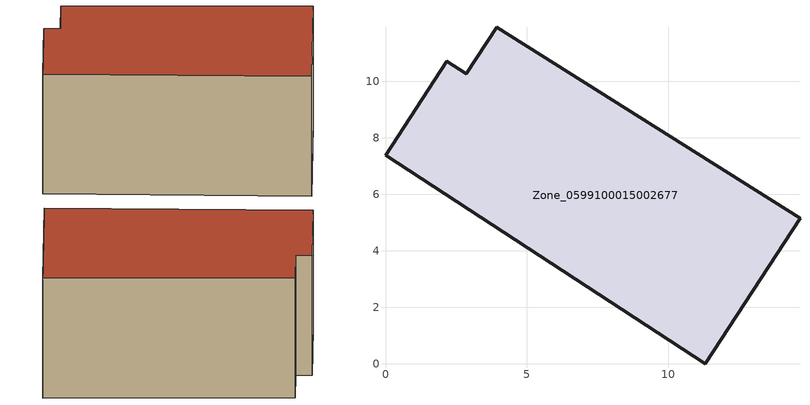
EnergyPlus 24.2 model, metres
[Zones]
Zone_0599100015002677
 floor ground (C_G): 11.32,0 0,7.39 2.16,10.71 2.86,10.26 3.94,11.92 14.67,5.16 z0.73
 wall outside (C_F): 11.32,0 14.67,5.16 3.94,11.92 2.86,10.26 2.16,10.71 0,7.39 11.32,0 z0.73:8.1
 roof outside (C_R): 0,7.39 11.32,0 14.67,5.16 3.94,11.92 2.86,10.26 2.16,10.71 z8.1
[BUILDING]
Pand.0599100015002677: North Axis=0; Terrain=City; Loads Convergence Tolerance Value=0.04; Temperature Convergence Tolerance Value=0.4; Solar Distribution=FullExterior; Maximum Number of Warmup Days=25; Minimum Number of Warmup Days=1
[Site:Location]
Rotterdam.The.Hague.AP_ZH_NLD Design_Conditions: Latitude=51.96; Longitude=4.45; Time Zone=1; Elevation=-4.5
[SITE:GROUNDTEMPERATURE:BUILDINGSURFACE]
18, 18, 18, 18, 18, 18, 18, 18, 18, 18, 18, 18
[MATERIAL] Thermal Absorptance=0.9; Solar Absorptance=0.7; Visible Absorptance=0.7
Name | Roughness | Thickness | Conductivity | Density | Specific Heat
G.TI.1965-1974 | MediumSmooth | 0.15 | 0.882353 | 540 | 1210
F.TI.1965-1974 | Rough | 0.3 | 0.697674 | 1920 | 840
R.TI.1965-1974 | MediumRough | 0.2 | 0.232558 | 1500 | 1000
[CONSTRUCTION]
C_G: G.TI.1965-1974
C_F: F.TI.1965-1974
C_R: R.TI.1965-1974
[ZONE]
Zone_0599100015002677: Type=1; Multiplier=1; Ceiling Height=Autocalculate; Volume=Autocalculate; Floor Area=autocalculate; Part of Total Floor Area=Yes
[ZONEINFILTRATION:DESIGNFLOWRATE]
Infil_Zone_0599100015002677: Zone or ZoneList or Space or SpaceList=Zone_0599100015002677; Schedule=AlwaysOn; Design Flow Rate Calculation Method=Flow/Area; Flow Rate per Floor Area=0.003; Constant Term Coefficient=1; Temperature Term Coefficient=0; Velocity Term Coefficient=0; Velocity Squared Term Coefficient=0
[HVACTEMPLATE:ZONE:IDEALLOADSAIRSYSTEM]
Zone_0599100015002677: Maximum Heating Supply Air Temperature=50; Minimum Cooling Supply Air Temperature=13; Maximum Heating Supply Air Humidity Ratio=0.0156; Minimum Cooling Supply Air Humidity Ratio=0.0077; Heating Limit=NoLimit; Cooling Limit=NoLimit; Dehumidification Control Type=ConstantSensibleHeatRatio; Cooling Sensible Heat Ratio=0.7; Dehumidification Setpoint=60; Humidification Control Type=None; Humidification Setpoint=30; Outdoor Air Method=None; Outdoor Air Flow Rate per Person=0.00944; Outdoor Air Flow Rate per Zone Floor Area=0; Outdoor Air Flow Rate per Zone=0; Demand Controlled Ventilation Type=None; Outdoor Air Economizer Type=NoEconomizer; Heat Recovery Type=None; Sensible Heat Recovery Effectiveness=0.7; Latent Heat Recovery Effectiveness=0.65
[ZONECONTROL:THERMOSTAT]
ThermostatControl_Zone_0599100015002677: Zone or ZoneList=Zone_0599100015002677; Control Type Schedule=DualSetpointControlType; Control 1=Thermostat_Zone_0599100015002677; Temperature Difference Between Cutout And Setpoint=0
[THERMOSTATSETPOINT:DUALSETPOINT]
Thermostat_Zone_0599100015002677: Heating Setpoint Temperature Schedule=HeatingSetpoint_Zone_0599100015002677; Cooling Setpoint Temperature Schedule=CoolingSetpoint_Zone_0599100015002677
[SCHEDULE:COMPACT]
HeatingSetpoint_Zone_0599100015002677: Through: 12/31, For: AllDays, Until: 24:00, 21
CoolingSetpoint_Zone_0599100015002677: Through: 12/31, For: AllDays, Until: 24:00, 24
DualSetpointControlType: Through: 12/31, For: AllDays, Until: 24:00, 4
AlwaysOn: Through: 12/31, For: AllDays, Until: 24:00, 1
